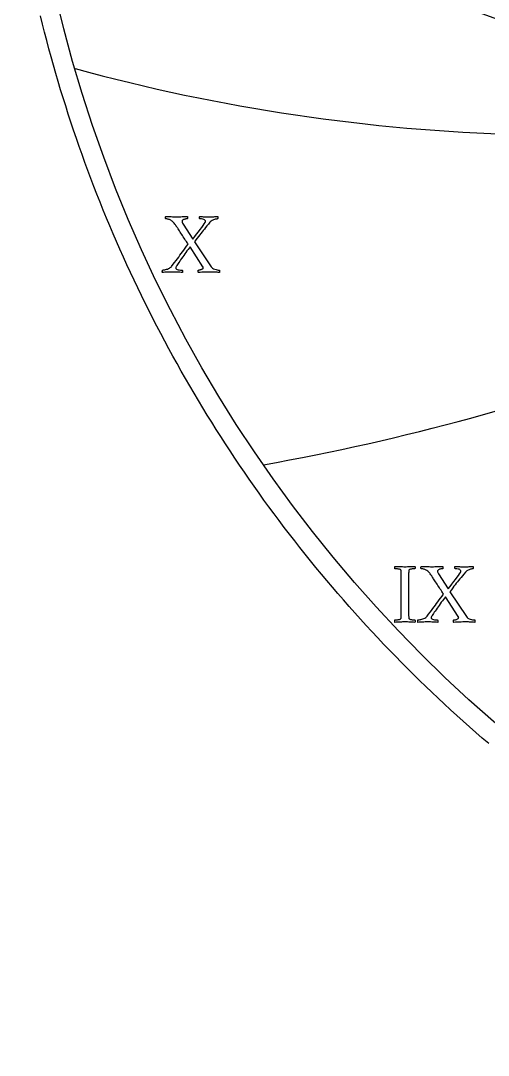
# Model space of a CAD drawing. Header units: millimetres. Extents: x -69 to 69, y -69 to 71.
# Drawn here: x -68.4 to -45, y -68.4 to -16.7 of the extents above; entities that cross this region are included whole.
import ezdxf

# ---------------------------------------------------------------- set-up
doc = ezdxf.new("R2010")
doc.units = ezdxf.units.MM
for name, color, linetype in [('CUT_OUTER', 1, 'Continuous'), ('ENGRAVE', 7, 'Continuous'), ('ENGRAVE_FINE', 8, 'Continuous'), ('TEXT', 5, 'Continuous')]:
    doc.layers.add(name, color=color, linetype=linetype)

msp = doc.modelspace()

# ---------------------------------------------------------------- linework, layer by layer
at = {"layer": 'CUT_OUTER'}
msp.add_lwpolyline([(-45.0004, -52.8198), (-45.3237, -52.5427), (-45.6452, -52.2636), (-45.965, -51.9826), (-46.2831, -51.6996), (-46.5995, -51.4146), (-46.9141, -51.1277), (-47.2269, -50.8389), (-47.538, -50.5481), (-47.8472, -50.2555), (-48.1547, -49.961), (-48.4603, -49.6646), (-48.7642, -49.3663), (-49.0661, -49.0661), (-49.3663, -48.7642), (-49.6646, -48.4603), (-49.961, -48.1547), (-50.2555, -47.8472), (-50.5481, -47.538), (-50.8389, -47.2269), (-51.1277, -46.9141), (-51.4146, -46.5995), (-51.6996, -46.2831), (-51.9826, -45.965), (-52.2636, -45.6452), (-52.5427, -45.3237), (-52.8198, -45.0004), (-53.095, -44.6755), (-53.3681, -44.3488), (-53.6392, -44.0205), (-53.9083, -43.6906), (-54.1754, -43.359), (-54.4404, -43.0258), (-54.7034, -42.6909), (-54.9643, -42.3545), (-55.2231, -42.0164), (-55.4799, -41.6768), (-55.7346, -41.3356), (-55.9872, -40.9928), (-56.2376, -40.6485), (-56.486, -40.3027), (-56.7322, -39.9553), (-56.9763, -39.6065), (-57.2183, -39.2561), (-57.458, -38.9043), (-57.6957, -38.551), (-57.9311, -38.1963), (-58.1644, -37.8401), (-58.3955, -37.4825), (-58.6244, -37.1235), (-58.8511, -36.7631), (-59.0755, -36.4013), (-59.2978, -36.0381), (-59.5178, -35.6736), (-59.7356, -35.3077), (-59.9511, -34.9405), (-60.1643, -34.572), (-60.3753, -34.2022), (-60.5841, -33.8311), (-60.7905, -33.4587), (-60.9947, -33.0851), (-61.1965, -32.7102), (-61.3961, -32.3341), (-61.5933, -31.9568), (-61.7882, -31.5783), (-61.9808, -31.1985), (-62.1711, -30.8176), (-62.359, -30.4356), (-62.5446, -30.0524), (-62.7278, -29.668), (-62.9087, -29.2826), (-63.0872, -28.896), (-63.2633, -28.5084), (-63.437, -28.1197), (-63.6084, -27.7299), (-63.7773, -27.3391), (-63.9439, -26.9473), (-64.108, -26.5544), (-64.2697, -26.1605), (-64.429, -25.7657), (-64.5859, -25.3699), (-64.7404, -24.9731), (-64.8924, -24.5754), (-65.042, -24.1768), (-65.1891, -23.7772), (-65.3337, -23.3768), (-65.476, -22.9755), (-65.6157, -22.5733), (-65.753, -22.1702), (-65.8878, -21.7664), (-66.0201, -21.3617), (-66.1499, -20.9562), (-66.2772, -20.5499), (-66.4021, -20.1429), (-66.5244, -19.735), (-66.6443, -19.3265), (-66.7616, -18.9172), (-66.8764, -18.5072), (-66.9887, -18.0965), (-67.0985, -17.6851), (-67.2057, -17.2731), (-67.3105, -16.8604), (-67.4127, -16.4471)], dxfattribs=at)
at = {"layer": 'ENGRAVE'}
msp.add_circle((0, 0), 68.4, dxfattribs=at)
for centre, radius, start, end in [((-40.967, 70.9569), 93.3696, 254.649234, 282.251734), ((-76.921, 76.921), 117.6367, 280.110978, 300.812853)]:
    msp.add_arc(centre, radius, start, end, dxfattribs=at)
at = {"layer": 'ENGRAVE_FINE'}
msp.add_arc((0, 108.6341), 132.9443, 239.147014, 300.852986, dxfattribs=at)
at = {"layer": 'TEXT'}
for points in [[(-60.609, -26.494), (-60.5329, -26.4936), (-60.4601, -26.4924), (-60.3905, -26.4904), (-60.3242, -26.4875), (-60.2597, -26.4844), (-60.1958, -26.4816), (-60.1325, -26.479), (-60.0696, -26.4768), (-60.0658, -26.4875), (-60.0632, -26.5026), (-60.0615, -26.5221), (-60.061, -26.5458), (-60.0621, -26.5684), (-60.0653, -26.5846), (-60.0707, -26.5943), (-60.0783, -26.5976), (-60.0952, -26.5982), (-60.116, -26.6003), (-60.1405, -26.6036), (-60.1689, -26.6084), (-60.1985, -26.6148), (-60.2271, -26.6235), (-60.2546, -26.6342), (-60.2811, -26.6472), (-60.3037, -26.663), (-60.3199, -26.6822), (-60.3296, -26.705), (-60.3328, -26.7313), (-60.3296, -26.7569), (-60.3199, -26.7863), (-60.3037, -26.8195), (-60.2811, -26.8565), (-59.7935, -27.6072), (-59.6996, -27.4818), (-59.6079, -27.3602), (-59.5184, -27.2424), (-59.431, -27.1283), (-59.3507, -27.0223), (-59.2822, -26.9287), (-59.2255, -26.8476), (-59.1808, -26.7788), (-59.175, -26.768), (-59.1705, -26.7572), (-59.1674, -26.7464), (-59.1657, -26.7356), (-59.1647, -26.7259), (-59.164, -26.7184), (-59.1636, -26.713), (-59.1635, -26.7098), (-59.1667, -26.6941), (-59.1765, -26.6774), (-59.1926, -26.6596), (-59.2153, -26.6407), (-59.249, -26.6237), (-59.2983, -26.6116), (-59.3633, -26.6043), (-59.444, -26.6019), (-59.4498, -26.5969), (-59.4542, -26.5862), (-59.4573, -26.5699), (-59.4591, -26.5479), (-59.4595, -26.5249), (-59.4585, -26.5053), (-59.4562, -26.4893), (-59.4526, -26.4768), (-59.3918, -26.4809), (-59.3345, -26.4848), (-59.2807, -26.4885), (-59.2304, -26.4919), (-59.1806, -26.4947), (-59.1284, -26.4967), (-59.0738, -26.4979), (-59.0168, -26.4983), (-58.9381, -26.4978), (-58.8658, -26.4962), (-58.8, -26.4935), (-58.7407, -26.4897), (-58.687, -26.4857), (-58.6382, -26.4821), (-58.5942, -26.4792), (-58.5551, -26.4768), (-58.5512, -26.487), (-58.5481, -26.5005), (-58.5458, -26.5172), (-58.5443, -26.5372), (-58.5447, -26.5574), (-58.5481, -26.5749), (-58.5544, -26.5897), (-58.5637, -26.6019), (-58.5755, -26.6026), (-58.5934, -26.6046), (-58.6175, -26.608), (-58.6479, -26.6127), (-58.6821, -26.6197), (-58.718, -26.6299), (-58.7555, -26.6434), (-58.7946, -26.6601), (-58.8336, -26.6808), (-58.8706, -26.706), (-58.9058, -26.7358), (-58.9391, -26.7702), (-59.0164, -26.864), (-59.0885, -26.9514), (-59.1556, -27.0323), (-59.2174, -27.1067), (-59.2764, -27.1782), (-59.3345, -27.2502), (-59.3918, -27.3227), (-59.4483, -27.3958), (-59.5068, -27.4727), (-59.5702, -27.5565), (-59.6384, -27.6474), (-59.7115, -27.7453), (-58.883, -28.988), (-58.8488, -29.0301), (-58.8065, -29.0657), (-58.756, -29.0948), (-58.6975, -29.1174), (-58.6363, -29.1344), (-58.5778, -29.1466), (-58.5219, -29.1538), (-58.4688, -29.1563), (-58.4633, -29.1668), (-58.4596, -29.1811), (-58.4579, -29.1991), (-58.458, -29.221), (-58.4592, -29.2423), (-58.4607, -29.2587), (-58.4625, -29.2703), (-58.4645, -29.2771), (-58.5249, -29.2729), (-58.581, -29.269), (-58.6328, -29.2654), (-58.6802, -29.262), (-58.728, -29.2591), (-58.7806, -29.2571), (-58.838, -29.2559), (-58.9003, -29.2555), (-58.9859, -29.2559), (-59.0659, -29.2571), (-59.1402, -29.2591), (-59.2088, -29.262), (-59.2774, -29.2654), (-59.3517, -29.269), (-59.4317, -29.2729), (-59.5173, -29.2771), (-59.5249, -29.2663), (-59.5303, -29.2512), (-59.5335, -29.2318), (-59.5346, -29.208), (-59.5335, -29.1854), (-59.5303, -29.1692), (-59.5249, -29.1595), (-59.5173, -29.1563), (-59.5024, -29.1555), (-59.4833, -29.153), (-59.4603, -29.149), (-59.4332, -29.1433), (-59.4045, -29.1359), (-59.3766, -29.1266), (-59.3495, -29.1154), (-59.3232, -29.1023), (-59.3005, -29.0876), (-59.2843, -29.0716), (-59.2746, -29.0542), (-59.2714, -29.0355), (-59.2718, -29.0307), (-59.273, -29.0252), (-59.275, -29.0189), (-59.2779, -29.0117), (-59.2812, -29.0046), (-59.2849, -28.9982), (-59.2888, -28.9927), (-59.293, -28.988), (-59.9359, -27.9956), (-59.9843, -28.0599), (-60.0346, -28.1277), (-60.0867, -28.199), (-60.1408, -28.2739), (-60.1954, -28.3501), (-60.2492, -28.4254), (-60.3022, -28.5), (-60.3544, -28.5738), (-60.4043, -28.645), (-60.4504, -28.7118), (-60.4927, -28.7744), (-60.5313, -28.8327), (-60.565, -28.8844), (-60.5928, -28.9276), (-60.6146, -28.9621), (-60.6306, -28.988), (-60.633, -28.9928), (-60.6359, -28.9988), (-60.6395, -29.0058), (-60.6435, -29.0139), (-60.6473, -29.0228), (-60.65, -29.0322), (-60.6516, -29.0422), (-60.6521, -29.0527), (-60.6475, -29.0717), (-60.6338, -29.0899), (-60.6109, -29.1073), (-60.5788, -29.1239), (-60.5356, -29.1381), (-60.4795, -29.1482), (-60.4105, -29.1542), (-60.3285, -29.1563), (-60.3227, -29.1668), (-60.3183, -29.1811), (-60.3152, -29.1991), (-60.3134, -29.221), (-60.313, -29.2423), (-60.314, -29.2587), (-60.3162, -29.2703), (-60.3199, -29.2771), (-60.3784, -29.2729), (-60.4375, -29.269), (-60.4971, -29.2654), (-60.5572, -29.262), (-60.6173, -29.2591), (-60.6769, -29.2571), (-60.736, -29.2559), (-60.7945, -29.2555), (-60.8735, -29.2559), (-60.9466, -29.2571), (-61.0138, -29.2591), (-61.075, -29.262), (-61.1338, -29.2654), (-61.1936, -29.269), (-61.2546, -29.2729), (-61.3166, -29.2771), (-61.32, -29.2648), (-61.3215, -29.2496), (-61.3211, -29.2314), (-61.3188, -29.2102), (-61.3157, -29.1898), (-61.3128, -29.1741), (-61.3103, -29.1629), (-61.308, -29.1563), (-61.2949, -29.1553), (-61.2729, -29.1525), (-61.242, -29.1478), (-61.2023, -29.1412), (-61.1572, -29.132), (-61.1106, -29.1196), (-61.0623, -29.1039), (-61.0124, -29.0851), (-60.9645, -29.0626), (-60.9223, -29.036), (-60.8858, -29.0054), (-60.8549, -28.9707), (-60.777, -28.8693), (-60.7028, -28.7722), (-60.6324, -28.6795), (-60.5658, -28.591), (-60.5012, -28.5046), (-60.4369, -28.4179), (-60.3729, -28.3309), (-60.3091, -28.2437), (-60.244, -28.1546), (-60.1759, -28.0619), (-60.1048, -27.9658), (-60.0308, -27.8661), (-60.0563, -27.825), (-60.0853, -27.7793), (-60.1178, -27.729), (-60.1538, -27.6741), (-60.1918, -27.6163), (-60.2304, -27.5571), (-60.2695, -27.4965), (-60.3091, -27.4346), (-60.3485, -27.3732), (-60.3868, -27.3138), (-60.424, -27.2567), (-60.4601, -27.2016), (-60.4941, -27.1501), (-60.5248, -27.1035), (-60.5523, -27.0617), (-60.5766, -27.0247), (-60.5964, -26.9945), (-60.6106, -26.973), (-60.6191, -26.96), (-60.6219, -26.9557), (-60.656, -26.9026), (-60.6893, -26.8554), (-60.7218, -26.8141), (-60.7535, -26.7788), (-60.7863, -26.7472), (-60.822, -26.7173), (-60.8607, -26.689), (-60.9024, -26.6623), (-60.9314, -26.6462), (-60.9623, -26.6326), (-60.995, -26.6214), (-61.0297, -26.6127), (-61.0633, -26.6061), (-61.0928, -26.6013), (-61.1183, -26.5985), (-61.1397, -26.5976), (-61.1473, -26.5943), (-61.1526, -26.5846), (-61.1559, -26.5684), (-61.157, -26.5458), (-61.1559, -26.5221), (-61.1526, -26.5026), (-61.1473, -26.4875), (-61.1397, -26.4768), (-61.0649, -26.479), (-60.9957, -26.4816), (-60.9322, -26.4844), (-60.8743, -26.4875), (-60.8165, -26.4904), (-60.753, -26.4924), (-60.6838, -26.4936), (-60.609, -26.494)], [(-49.1882, -43.9806), (-49.126, -43.9802), (-49.0647, -43.9789), (-49.0041, -43.9769), (-48.9444, -43.9741), (-48.8844, -43.971), (-48.823, -43.9682), (-48.7603, -43.9656), (-48.6963, -43.9633), (-48.6889, -43.9735), (-48.6839, -43.987), (-48.6813, -44.0037), (-48.6812, -44.0237), (-48.683, -44.0437), (-48.6861, -44.0604), (-48.6905, -44.0739), (-48.6963, -44.0841), (-48.7119, -44.0845), (-48.733, -44.0857), (-48.7594, -44.0878), (-48.7912, -44.0906), (-48.8252, -44.0942), (-48.8581, -44.0987), (-48.8899, -44.1039), (-48.9207, -44.11), (-48.9476, -44.1173), (-48.9681, -44.1262), (-48.9822, -44.1367), (-48.9897, -44.1488), (-48.9955, -44.172), (-49, -44.1985), (-49.0031, -44.2281), (-49.0048, -44.261), (-49.0058, -44.2963), (-49.0064, -44.3333), (-49.0068, -44.3719), (-49.007, -44.412), (-49.007, -44.4185), (-49.007, -44.425), (-49.007, -44.4315), (-49.007, -44.4379), (-49.007, -44.4444), (-49.007, -44.4509), (-49.007, -44.4573), (-49.007, -44.4638), (-49.007, -46.2631), (-49.007, -46.2696), (-49.007, -46.276), (-49.007, -46.2825), (-49.007, -46.289), (-49.007, -46.2955), (-49.007, -46.3019), (-49.007, -46.3084), (-49.007, -46.3149), (-49.0068, -46.3549), (-49.0064, -46.3931), (-49.0058, -46.4294), (-49.0048, -46.4637), (-49.0031, -46.4957), (-49, -46.5247), (-48.9955, -46.5507), (-48.9897, -46.5738), (-48.9822, -46.5843), (-48.9681, -46.5943), (-48.9476, -46.6037), (-48.9207, -46.6126), (-48.8899, -46.6206), (-48.8581, -46.6272), (-48.8252, -46.6324), (-48.7912, -46.6363), (-48.7594, -46.6392), (-48.733, -46.6412), (-48.7119, -46.6424), (-48.6963, -46.6428), (-48.6905, -46.6531), (-48.6861, -46.6665), (-48.683, -46.6833), (-48.6812, -46.7032), (-48.6813, -46.7232), (-48.6839, -46.7399), (-48.6889, -46.7534), (-48.6963, -46.7636), (-48.7603, -46.7594), (-48.823, -46.7555), (-48.8844, -46.7519), (-48.9444, -46.7485), (-49.0041, -46.7457), (-49.0647, -46.7437), (-49.126, -46.7425), (-49.1882, -46.7421), (-49.2489, -46.7425), (-49.3101, -46.7437), (-49.3718, -46.7457), (-49.4341, -46.7485), (-49.497, -46.7519), (-49.5603, -46.7555), (-49.6243, -46.7594), (-49.6887, -46.7636), (-49.6961, -46.7534), (-49.7011, -46.7399), (-49.7037, -46.7232), (-49.7038, -46.7032), (-49.7021, -46.6833), (-49.699, -46.6665), (-49.6945, -46.6531), (-49.6887, -46.6428), (-49.6731, -46.6424), (-49.652, -46.6412), (-49.6256, -46.6392), (-49.5938, -46.6363), (-49.5597, -46.6324), (-49.5264, -46.6272), (-49.4939, -46.6206), (-49.4622, -46.6126), (-49.4345, -46.6037), (-49.4142, -46.5943), (-49.4011, -46.5843), (-49.3953, -46.5738), (-49.3876, -46.546), (-49.3818, -46.5144), (-49.3779, -46.4791), (-49.3759, -46.44), (-49.3749, -46.3982), (-49.3743, -46.3548), (-49.3739, -46.3098), (-49.3737, -46.2631), (-49.3737, -44.4638), (-49.3739, -44.417), (-49.3743, -44.3716), (-49.3749, -44.3275), (-49.3759, -44.2848), (-49.3779, -44.2447), (-49.3818, -44.2087), (-49.3876, -44.1767), (-49.3953, -44.1488), (-49.4011, -44.1367), (-49.4142, -44.1262), (-49.4345, -44.1173), (-49.4622, -44.11), (-49.4939, -44.1039), (-49.5264, -44.0987), (-49.5597, -44.0942), (-49.5938, -44.0906), (-49.6256, -44.0878), (-49.652, -44.0857), (-49.6731, -44.0845), (-49.6887, -44.0841), (-49.6945, -44.0739), (-49.699, -44.0604), (-49.7021, -44.0437), (-49.7038, -44.0237), (-49.7037, -44.0037), (-49.7011, -43.987), (-49.6961, -43.9735), (-49.6887, -43.9633), (-49.6243, -43.9656), (-49.5603, -43.9682), (-49.497, -43.971), (-49.4341, -43.9741), (-49.3718, -43.9769), (-49.3101, -43.9789), (-49.2489, -43.9802), (-49.1882, -43.9806)], [(-47.842, -43.9806), (-47.7659, -43.9802), (-47.6931, -43.9789), (-47.6235, -43.9769), (-47.5572, -43.9741), (-47.4927, -43.971), (-47.4288, -43.9682), (-47.3654, -43.9656), (-47.3026, -43.9633), (-47.2988, -43.9741), (-47.2961, -43.9892), (-47.2945, -44.0086), (-47.294, -44.0323), (-47.2951, -44.055), (-47.2983, -44.0712), (-47.3037, -44.0809), (-47.3112, -44.0841), (-47.3282, -44.0848), (-47.349, -44.0868), (-47.3735, -44.0902), (-47.4018, -44.0949), (-47.4315, -44.1014), (-47.4601, -44.11), (-47.4876, -44.1208), (-47.514, -44.1337), (-47.5367, -44.1495), (-47.5529, -44.1688), (-47.5626, -44.1916), (-47.5658, -44.2179), (-47.5626, -44.2435), (-47.5529, -44.2729), (-47.5367, -44.3061), (-47.514, -44.343), (-47.0265, -45.0938), (-46.9326, -44.9684), (-46.8409, -44.8468), (-46.7514, -44.7289), (-46.664, -44.6148), (-46.5836, -44.5089), (-46.5152, -44.4153), (-46.4585, -44.3341), (-46.4138, -44.2653), (-46.408, -44.2545), (-46.4035, -44.2438), (-46.4004, -44.233), (-46.3986, -44.2222), (-46.3977, -44.2125), (-46.397, -44.2049), (-46.3966, -44.1995), (-46.3965, -44.1963), (-46.3997, -44.1807), (-46.4094, -44.1639), (-46.4256, -44.1461), (-46.4483, -44.1273), (-46.482, -44.1103), (-46.5313, -44.0981), (-46.5963, -44.0909), (-46.677, -44.0884), (-46.6828, -44.0834), (-46.6872, -44.0728), (-46.6903, -44.0565), (-46.6921, -44.0345), (-46.6925, -44.0114), (-46.6915, -43.9919), (-46.6892, -43.9758), (-46.6856, -43.9633), (-46.6248, -43.9675), (-46.5675, -43.9714), (-46.5137, -43.975), (-46.4634, -43.9784), (-46.4136, -43.9812), (-46.3614, -43.9833), (-46.3068, -43.9845), (-46.2498, -43.9849), (-46.171, -43.9843), (-46.0988, -43.9827), (-46.033, -43.98), (-45.9736, -43.9762), (-45.92, -43.9722), (-45.8712, -43.9687), (-45.8272, -43.9657), (-45.7881, -43.9633), (-45.7842, -43.9735), (-45.7811, -43.987), (-45.7788, -44.0037), (-45.7773, -44.0237), (-45.7777, -44.0439), (-45.7811, -44.0615), (-45.7874, -44.0763), (-45.7967, -44.0884), (-45.8085, -44.0891), (-45.8264, -44.0911), (-45.8505, -44.0945), (-45.8809, -44.0992), (-45.9151, -44.1062), (-45.951, -44.1165), (-45.9885, -44.13), (-46.0276, -44.1467), (-46.0665, -44.1673), (-46.1036, -44.1925), (-46.1388, -44.2223), (-46.1721, -44.2567), (-46.2494, -44.3506), (-46.3215, -44.4379), (-46.3885, -44.5188), (-46.4504, -44.5933), (-46.5094, -44.6647), (-46.5675, -44.7367), (-46.6248, -44.8093), (-46.6813, -44.8824), (-46.7398, -44.9592), (-46.8032, -45.0431), (-46.8714, -45.134), (-46.9445, -45.2319), (-46.116, -46.4745), (-46.0818, -46.5166), (-46.0394, -46.5522), (-45.989, -46.5813), (-45.9305, -46.604), (-45.8693, -46.621), (-45.8108, -46.6331), (-45.7549, -46.6404), (-45.7018, -46.6428), (-45.6963, -46.6533), (-45.6926, -46.6676), (-45.6909, -46.6857), (-45.691, -46.7075), (-45.6922, -46.7288), (-45.6937, -46.7453), (-45.6955, -46.7569), (-45.6975, -46.7636), (-45.7579, -46.7594), (-45.814, -46.7555), (-45.8658, -46.7519), (-45.9132, -46.7485), (-45.961, -46.7457), (-46.0136, -46.7437), (-46.071, -46.7425), (-46.1333, -46.7421), (-46.2189, -46.7425), (-46.2989, -46.7437), (-46.3732, -46.7457), (-46.4418, -46.7485), (-46.5104, -46.7519), (-46.5847, -46.7555), (-46.6647, -46.7594), (-46.7503, -46.7636), (-46.7579, -46.7528), (-46.7633, -46.7377), (-46.7665, -46.7183), (-46.7676, -46.6946), (-46.7665, -46.6719), (-46.7633, -46.6558), (-46.7579, -46.646), (-46.7503, -46.6428), (-46.7353, -46.642), (-46.7163, -46.6396), (-46.6933, -46.6355), (-46.6662, -46.6299), (-46.6374, -46.6225), (-46.6095, -46.6131), (-46.5824, -46.602), (-46.5561, -46.5889), (-46.5335, -46.5742), (-46.5173, -46.5581), (-46.5076, -46.5407), (-46.5044, -46.522), (-46.5048, -46.5173), (-46.506, -46.5117), (-46.508, -46.5054), (-46.5108, -46.4983), (-46.5142, -46.4911), (-46.5178, -46.4848), (-46.5218, -46.4793), (-46.5259, -46.4745), (-47.1688, -45.4821), (-47.2173, -45.5464), (-47.2676, -45.6143), (-47.3197, -45.6856), (-47.3738, -45.7604), (-47.4284, -45.8366), (-47.4822, -45.912), (-47.5352, -45.9866), (-47.5874, -46.0603), (-47.6373, -46.1315), (-47.6834, -46.1984), (-47.7257, -46.2609), (-47.7643, -46.3192), (-47.798, -46.371), (-47.8258, -46.4141), (-47.8476, -46.4486), (-47.8635, -46.4745), (-47.866, -46.4794), (-47.8689, -46.4853), (-47.8724, -46.4923), (-47.8765, -46.5004), (-47.8803, -46.5093), (-47.883, -46.5188), (-47.8846, -46.5287), (-47.8851, -46.5393), (-47.8805, -46.5583), (-47.8668, -46.5765), (-47.8439, -46.5939), (-47.8118, -46.6104), (-47.7686, -46.6246), (-47.7125, -46.6347), (-47.6435, -46.6408), (-47.5615, -46.6428), (-47.5557, -46.6533), (-47.5513, -46.6676), (-47.5481, -46.6857), (-47.5464, -46.7075), (-47.546, -46.7288), (-47.5469, -46.7453), (-47.5492, -46.7569), (-47.5529, -46.7636), (-47.6114, -46.7594), (-47.6704, -46.7555), (-47.73, -46.7519), (-47.7902, -46.7485), (-47.8503, -46.7457), (-47.9099, -46.7437), (-47.969, -46.7425), (-48.0275, -46.7421), (-48.1065, -46.7425), (-48.1796, -46.7437), (-48.2467, -46.7457), (-48.308, -46.7485), (-48.3668, -46.7519), (-48.4266, -46.7555), (-48.4876, -46.7594), (-48.5496, -46.7636), (-48.553, -46.7514), (-48.5545, -46.7361), (-48.554, -46.7179), (-48.5518, -46.6967), (-48.5487, -46.6764), (-48.5458, -46.6606), (-48.5433, -46.6494), (-48.541, -46.6428), (-48.5279, -46.6419), (-48.5059, -46.639), (-48.475, -46.6343), (-48.4353, -46.6277), (-48.3902, -46.6185), (-48.3436, -46.6061), (-48.2953, -46.5905), (-48.2454, -46.5716), (-48.1975, -46.5491), (-48.1553, -46.5225), (-48.1188, -46.4919), (-48.0879, -46.4573), (-48.01, -46.3559), (-47.9358, -46.2588), (-47.8654, -46.166), (-47.7988, -46.0776), (-47.7342, -45.9911), (-47.6699, -45.9044), (-47.6059, -45.8175), (-47.5421, -45.7302), (-47.477, -45.6411), (-47.4089, -45.5485), (-47.3378, -45.4523), (-47.2638, -45.3527), (-47.2893, -45.3115), (-47.3182, -45.2658), (-47.3507, -45.2155), (-47.3867, -45.1607), (-47.4248, -45.1028), (-47.4633, -45.0436), (-47.5024, -44.9831), (-47.5421, -44.9212), (-47.5815, -44.8597), (-47.6197, -44.8004), (-47.657, -44.7432), (-47.6931, -44.6882), (-47.7271, -44.6367), (-47.7578, -44.59), (-47.7853, -44.5482), (-47.8096, -44.5113), (-47.8294, -44.4811), (-47.8436, -44.4595), (-47.8521, -44.4466), (-47.8549, -44.4422), (-47.889, -44.3891), (-47.9223, -44.3419), (-47.9548, -44.3007), (-47.9865, -44.2653), (-48.0193, -44.2338), (-48.055, -44.2038), (-48.0937, -44.1755), (-48.1354, -44.1488), (-48.1644, -44.1328), (-48.1952, -44.1192), (-48.228, -44.108), (-48.2627, -44.0992), (-48.2962, -44.0926), (-48.3258, -44.0879), (-48.3512, -44.0851), (-48.3727, -44.0841), (-48.3802, -44.0809), (-48.3856, -44.0712), (-48.3889, -44.055), (-48.3899, -44.0323), (-48.3889, -44.0086), (-48.3856, -43.9892), (-48.3802, -43.9741), (-48.3727, -43.9633), (-48.2979, -43.9656), (-48.2287, -43.9682), (-48.1652, -43.971), (-48.1073, -43.9741), (-48.0495, -43.9769), (-47.986, -43.9789), (-47.9168, -43.9802), (-47.842, -43.9806)]]:
    msp.add_lwpolyline(points, close=True, dxfattribs=at)

doc.saveas('drawing.dxf')
